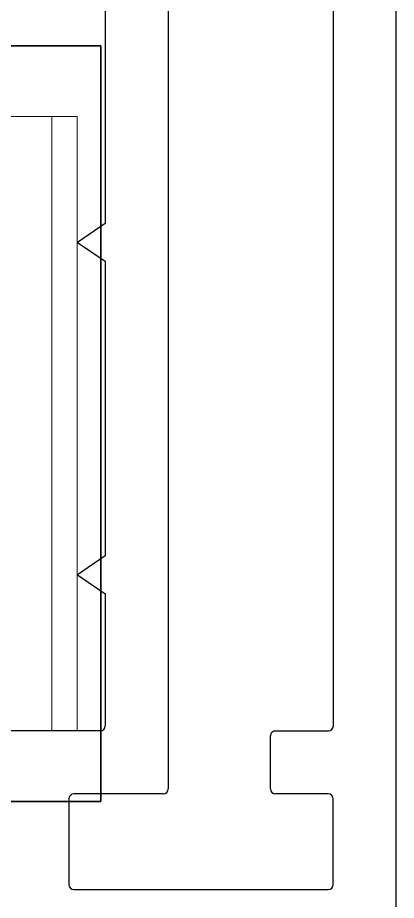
# Model space of a CAD drawing. Extents: x -82 to 113, y -82 to 93.
# Drawn here: x 8.652 to 9.404, y 76.444 to 78.197 of the extents above; entities that cross this region are included whole.
import ezdxf

# ---------------------------------------------------------------- set-up
doc = ezdxf.new("R2010")
doc.units = 0
doc.header["$MEASUREMENT"] = 0
doc.layers.get('0').update_dxf_attribs({"linetype": 'CONTINUOUS'})
for name, color, linetype in [('Ballons', 7, 'CONTINUOUS'), ('DIM', 7, 'CONTINUOUS'), ('INERTIA', 7, 'CONTINUOUS'), ('VENT', 5, 'CONTINUOUS')]:
    doc.layers.add(name, color=color, linetype=linetype)

# ---------------------------------------------------------------- blocks, each defined once
blk = doc.blocks.new('SW_CENTERMARKSYMBOL_0')
at = {"color": 0, "linetype": 'Continuous', "lineweight": 0}
for p, q in [((0, 0.05), (0, 0.1333)), ((0, 0), (0, 0.025)), ((-0.05, 0), (-0.1333, 0)), ((0, 0), (-0.025, 0)), ((0, 0), (0, -0.025)), ((0, 0), (0.025, 0)), ((0.05, 0), (0.1333, 0)), ((0, -0.05), (0, -0.1333))]:
    blk.add_line(p, q, dxfattribs=at)
blk = doc.blocks.new('25201 bom')
at = {"color": 7, "linetype": 'Continuous', "lineweight": 15}
for p, q in [((-0.703, 0.61), (-0.703, -0.61)), ((-0.703, 0.61), (-0.653, 0.61)), ((-0.653, 0.61), (-0.653, -0.61)), ((-0.653, 0.61), (-0.3995, 0.61)), ((-0.3995, 0.61), (-0.3995, -0.61)), ((-0.3995, 0.61), (-0.3495, 0.61)), ((-0.3495, 0.61), (-0.3495, -0.61)), ((-0.3495, 0.61), (-0.3395, 0.61)), ((-0.3395, 0.61), (-0.3395, -0.61)), ((-0.3395, 0.61), (-0.3025, 0.61)), ((-0.3025, 0.61), (-0.3025, -0.61)), ((-0.3025, 0.61), (-0.2925, 0.61)), ((-0.2925, 0.61), (-0.2925, -0.61)), ((-0.2925, 0.61), (-0.2825, 0.61)), ((-0.2825, 0.61), (-0.2825, -0.61)), ((-0.2825, 0.61), (0.2825, 0.61)), ((0.2825, 0.61), (0.2825, -0.61)), ((0.2825, 0.61), (0.2925, 0.61)), ((0.2925, 0.61), (0.2925, -0.61)), ((0.2925, 0.61), (0.3425, 0.61)), ((0.3425, 0.61), (0.3425, -0.61)), ((0.3425, 0.61), (0.596, 0.61)), ((0.596, 0.61), (0.596, -0.61)), ((0.596, 0.61), (0.646, 0.61)), ((0.646, 0.61), (0.646, -0.61)), ((0.646, 0.61), (0.656, 0.61)), ((0.656, 0.61), (0.656, -0.61)), ((0.656, 0.61), (0.73, 0.61)), ((0.73, 0.61), (0.73, -0.61)), ((0.73, 0.61), (0.74, 0.61)), ((0.74, 0.61), (0.74, -0.61)), ((-0.703, -0.61), (-0.653, -0.61)), ((-0.653, -0.61), (-0.3995, -0.61)), ((-0.3995, -0.61), (-0.3495, -0.61)), ((-0.3495, -0.61), (-0.3395, -0.61)), ((-0.3395, -0.61), (-0.3025, -0.61)), ((-0.3025, -0.61), (-0.2925, -0.61)), ((-0.2925, -0.61), (-0.2825, -0.61)), ((-0.2825, -0.61), (0.2825, -0.61)), ((0.2825, -0.61), (0.2925, -0.61)), ((0.2925, -0.61), (0.3425, -0.61)), ((0.3425, -0.61), (0.596, -0.61)), ((0.596, -0.61), (0.646, -0.61)), ((0.646, -0.61), (0.656, -0.61)), ((0.656, -0.61), (0.73, -0.61)), ((0.73, -0.61), (0.74, -0.61))]:
    blk.add_line(p, q, dxfattribs=at)
blk.add_circle((0, 0), 0.1875, dxfattribs=at)
at = {"color": 7, "linetype": 'Continuous', "lineweight": 0}
blk.add_blockref('SW_CENTERMARKSYMBOL_0', (0, 0), dxfattribs=at)
blk = doc.blocks.new('spacer')
at = {"layer": 'INERTIA', "color": 7, "lineweight": 35}
blk.add_lwpolyline([(-2.5956, 35.8969), (-1.0956, 35.8969), (-1.0956, 37.3969), (-2.5956, 37.3969)], close=True, dxfattribs=at)
blk.add_circle((-1.8456, 36.6469), 0.1875, dxfattribs=at)
blk = doc.blocks.new('3203-1_Sash_Component')
for p, q in [((-0.063, 3.054), (-0.063, 0.01)), ((0.0622, 2.37), (0.0622, 2.2)), ((0.5772, 2.38), (0.0722, 2.38)), ((0.5872, 2.2), (0.5872, 2.37)), ((0.0722, 2.19), (0.177, 2.19)), ((0.187, 2.18), (0.187, 2.075)), ((0.39, 0.325), (0.39, 2.18)), ((0.4, 2.19), (0.5772, 2.19)), ((0.062, 2.055), (0.062, 0.325)), ((0.177, 2.065), (0.072, 2.065)), ((0.515, 1.7927), (0.515, 2.055)), ((0.525, 2.065), (1.207, 2.065)), ((0.5702, 1.755), (0.515, 1.7927)), ((0.515, 1.7173), (0.5702, 1.755)), ((0.515, 1.1326), (0.515, 1.7173)), ((0.5702, 1.095), (0.515, 1.1326)), ((0.515, 1.0573), (0.5702, 1.095)), ((0.515, 0.4291), (0.515, 1.0573))]:
    blk.add_line(p, q)
for centre, start, end in [((0.0722, 2.37), 90, 180), ((0.5772, 2.37), 0, 90), ((0.0722, 2.2), 180, 270), ((0.5772, 2.2), 270, 360), ((0.177, 2.18), 0, 90), ((0.4, 2.18), 90, 180), ((0.177, 2.075), 270, 0), ((0.072, 2.055), 90, 180), ((0.525, 2.055), 90, 180)]:
    blk.add_arc(centre, 0.01, start, end)
blk = doc.blocks.new('3203_Sash_Assembly')
blk.add_blockref('3203-1_Sash_Component', (0, 0))

msp = doc.modelspace()

# ---------------------------------------------------------------- block references
at = {"layer": 'Ballons', "rotation": 180}
msp.add_blockref('25201 bom', (8.067, 77.3906), dxfattribs=at)
at = {"layer": 'DIM', "rotation": 180}
msp.add_blockref('spacer', (6.2214, 114.0375), dxfattribs=at)
at = {"layer": 'VENT', "rotation": 180}
msp.add_blockref('3203_Sash_Assembly', (9.3409, 78.8456), dxfattribs=at)

doc.saveas('drawing.dxf')
